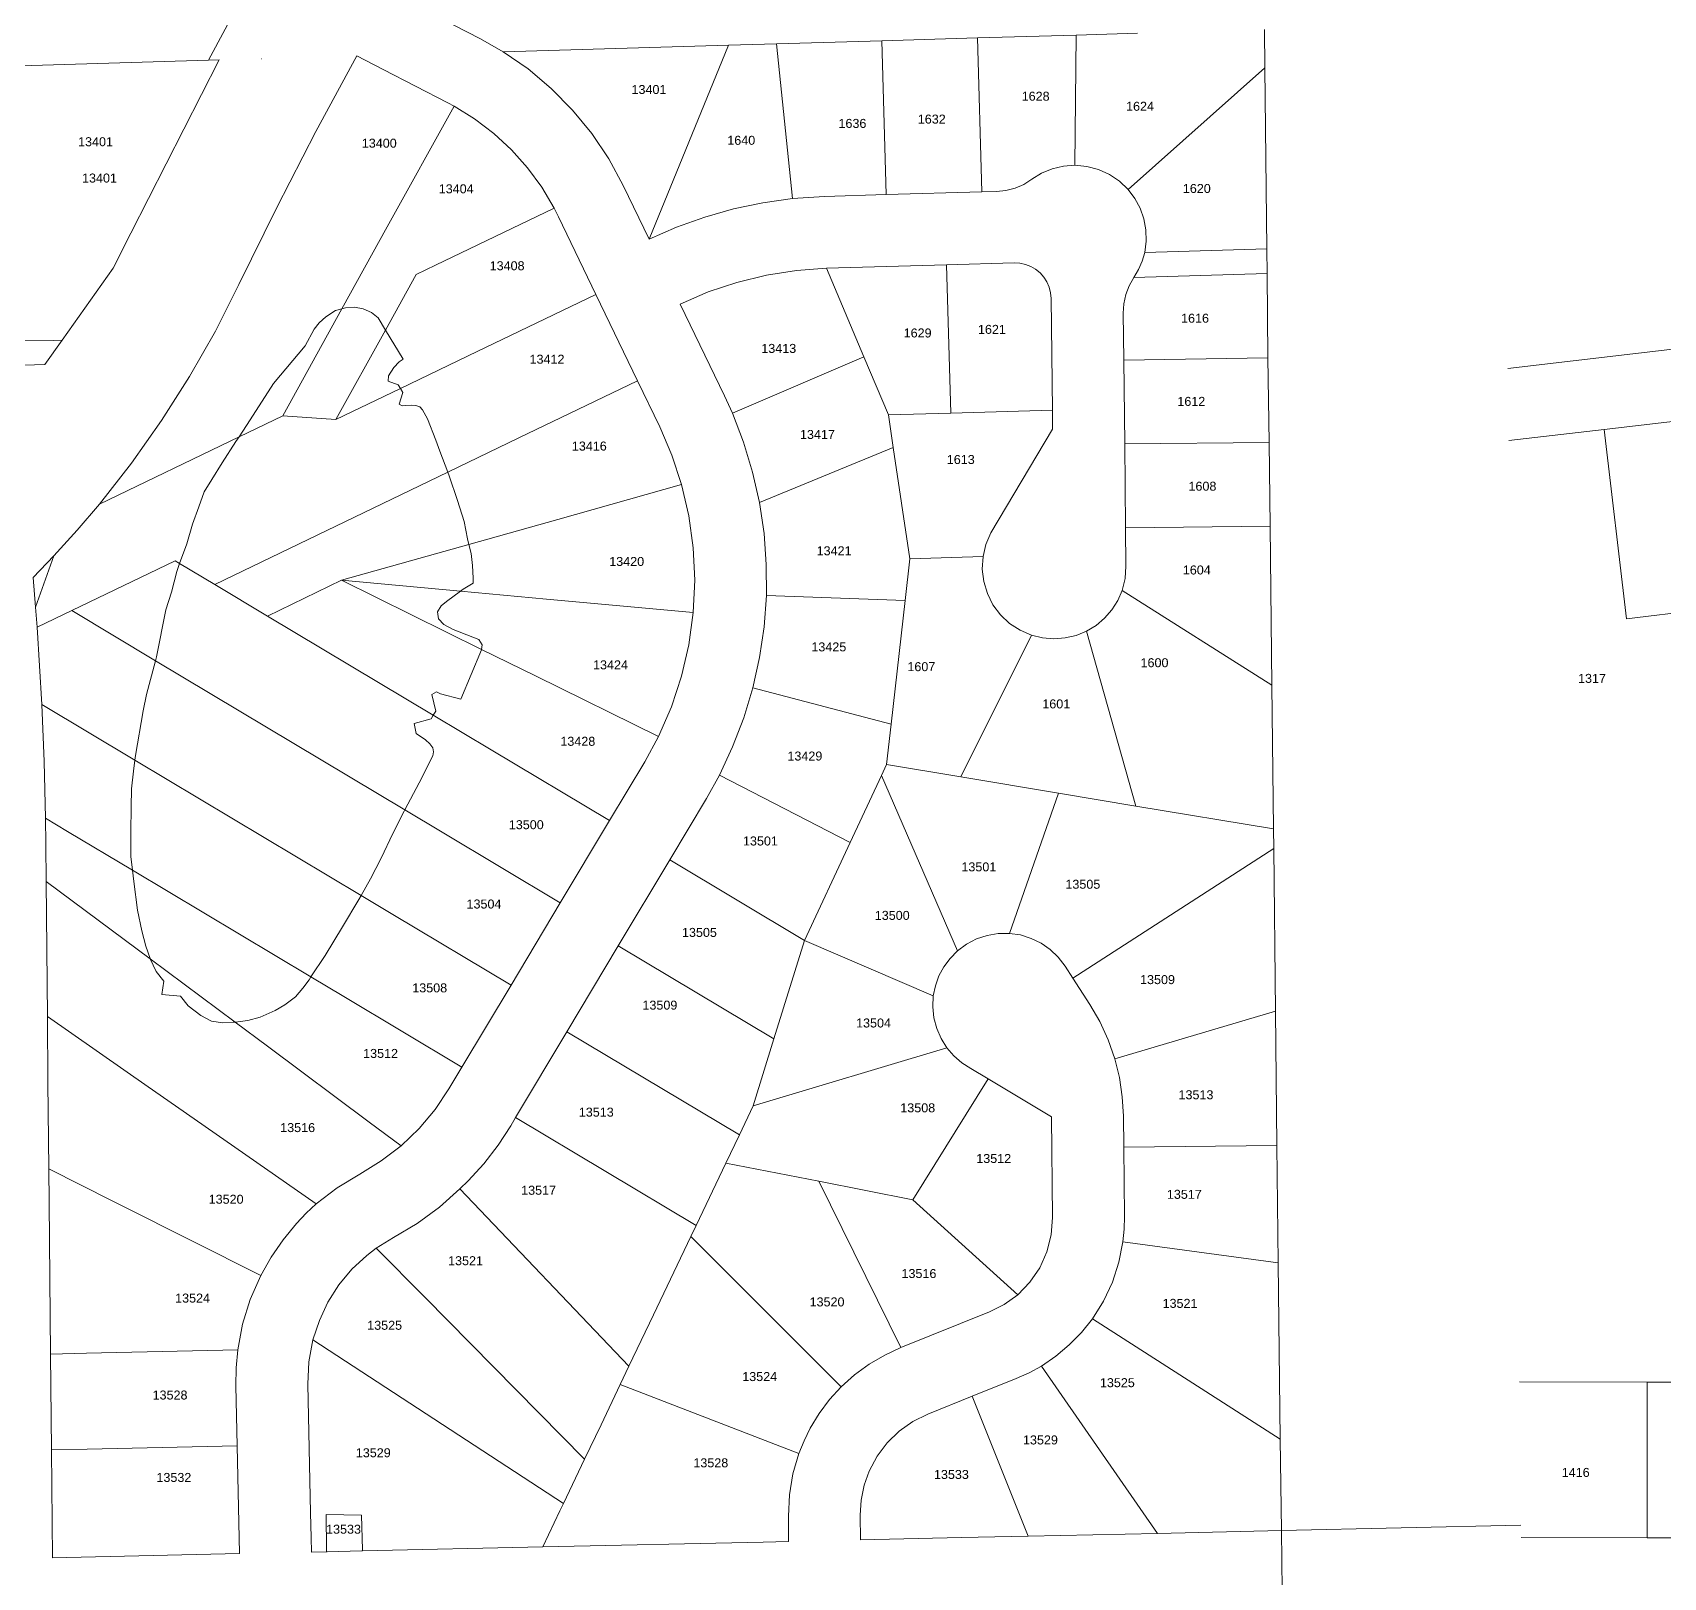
# Model space of a CAD drawing. Header units: feet. Extents: x 865220 to 5618803, y -2240498 to 1935234.
# Drawn here: x 2805746 to 2807107, y 969518 to 970808 of the extents above; entities that cross this region are included whole.
import ezdxf
from ezdxf.enums import TextEntityAlignment as Align

# ---------------------------------------------------------------- set-up
doc = ezdxf.new("R2010")
doc.units = ezdxf.units.FT
doc.header["$LTSCALE"] = 0.015
doc.header["$MEASUREMENT"] = 0
doc.layers.add('Dakota County Addresses', color=7, linetype='Continuous')
doc.layers.add('Dakota County Parcels', color=7, linetype='Continuous')
doc.styles.add('Dimensions 100', font='arial.ttf')

# ---------------------------------------------------------------- blocks, each defined once
blk = doc.blocks.new('ACMAP_ANN_TEMPLATE_Dakota County Addresses')
at = {"layer": 'Dakota County Addresses', "style": 'Dimensions 100'}
blk.add_attdef('DakotaCountyAddress', text='', height=50, dxfattribs=at).set_placement((0, 0), align=Align.CENTER)

msp = doc.modelspace()

# ---------------------------------------------------------------- linework, layer by layer
at = {"layer": 'Dakota County Parcels', "lineweight": 5}
for p, q in [((2805930.3, 970855.4), (2805892.5, 970784.4)), ((2806050.3, 970838), (2806119.6, 970802.3)), ((2806454.3, 970800.8), (2806534.3, 970803.1)), ((2806534.3, 970803.1), (2806616.5, 970805.5)), ((2806538, 970674.6), (2806534.3, 970803.1)), ((2806615.6, 970696.8), (2806616.5, 970805.5)), ((2806616.5, 970805.5), (2806667.9, 970807)), ((2806774.1, 970778.1), (2806773.8, 970810.1)), ((2806138.3, 970791.6), (2806119.6, 970802.3)), ((2806138.3, 970791.6), (2806326.4, 970797.1)), ((2806138.3, 970791.6), (2806138.3, 970791.6)), ((2806260.2, 970635.1), (2806326.4, 970797.1)), ((2806326.4, 970797.1), (2806366.4, 970798.2)), ((2806366.4, 970798.2), (2806454.3, 970800.8)), ((2806366.4, 970798.2), (2806379.8, 970669)), ((2806458.1, 970672.3), (2806454.3, 970800.8)), ((2805692.9, 970778.7), (2805892.5, 970784.4)), ((2805827.6, 970640.2), (2805901.3, 970784.7)), ((2805892.5, 970784.4), (2805901.3, 970784.7)), ((2805936.5, 970785.7), (2805936.6, 970785.7)), ((2806660, 970676.7), (2806774.1, 970778.1)), ((2806775.8, 970627), (2806774.1, 970778.1)), ((2806097.4, 970746.1), (2806092.1, 970748.9)), ((2806238.6, 970680), (2806260.2, 970635.1)), ((2806406.6, 970670.8), (2806379.8, 970669)), ((2806406.6, 970670.8), (2806458.1, 970672.3)), ((2806458.1, 970672.3), (2806538, 970674.6)), ((2806538, 970674.6), (2806550.1, 970674.9)), ((2806184.5, 970653.9), (2806180.9, 970661)), ((2806184.5, 970653.9), (2806215.8, 970589)), ((2805812.9, 970610.9), (2805827.6, 970640.2)), ((2806673.8, 970624.1), (2806775.8, 970627)), ((2806775.8, 970626.6), (2806775.8, 970627)), ((2806776.1, 970606.4), (2806775.8, 970626.6)), ((2806408.3, 970610.8), (2806508.3, 970613.7)), ((2806508.3, 970613.7), (2806564.9, 970615.3)), ((2806511.9, 970490), (2806508.3, 970613.7)), ((2805770.4, 970550.8), (2805812.9, 970610.9)), ((2806408.3, 970610.8), (2806439.5, 970536.8)), ((2806664.8, 970603.2), (2806776.1, 970606.4)), ((2806776.6, 970536), (2806776.1, 970606.4)), ((2806215.8, 970589), (2806250.5, 970517)), ((2806596.8, 970492.5), (2806595.7, 970585.7)), ((2805998.6, 970575.5), (2805990.3, 970570.4)), ((2806014.2, 970578.5), (2806006.8, 970577.8)), ((2806021.7, 970577), (2806014.2, 970578.5)), ((2806028.5, 970573.9), (2806021.7, 970577)), ((2806034.1, 970569.4), (2806028.5, 970573.9)), ((2806286.2, 970581), (2806323.1, 970504.5)), ((2806656.3, 970534.2), (2806655.9, 970573.4)), ((2805980.8, 970560.1), (2805973.1, 970546.2)), ((2805984.9, 970565.4), (2805980.8, 970560.1)), ((2805990.3, 970570.4), (2805984.9, 970565.4)), ((2805756, 970530.4), (2805770.4, 970550.8)), ((2805973.1, 970546.2), (2805946.8, 970514.7)), ((2806977, 970527.3), (2807169.5, 970549.9)), ((2805721.5, 970529.4), (2805756, 970530.4)), ((2806047.1, 970528.1), (2806051.6, 970532.8)), ((2806051.6, 970532.8), (2806055, 970534.9)), ((2806329.7, 970489.9), (2806439.5, 970536.8)), ((2806439.5, 970536.8), (2806459.9, 970488.5)), ((2806656.3, 970534.2), (2806776.6, 970536)), ((2806657.1, 970464.2), (2806656.3, 970534.2)), ((2806777.7, 970465.5), (2806776.6, 970536)), ((2806042.4, 970516.6), (2806042.6, 970521.2)), ((2806050.9, 970513.7), (2806042.4, 970516.6)), ((2806042.6, 970521.2), (2806047.1, 970528.1)), ((2806250.5, 970517), (2806269.1, 970478.4)), ((2805946.8, 970514.7), (2805927.4, 970484.4)), ((2806051.6, 970497.5), (2806054.8, 970507.2)), ((2806329.7, 970489.9), (2806323.1, 970504.5)), ((2806054, 970496.1), (2806051.6, 970497.5)), ((2806057.2, 970496.4), (2806054, 970496.1)), ((2806061.5, 970496.5), (2806057.2, 970496.4)), ((2806065.4, 970496.3), (2806061.5, 970496.5)), ((2806068.8, 970495.2), (2806065.4, 970496.3)), ((2806071.1, 970492.7), (2806068.8, 970495.2)), ((2806075.3, 970485.1), (2806071.1, 970492.7)), ((2806459.9, 970488.5), (2806511.9, 970490)), ((2806511.9, 970490), (2806596.8, 970492.5)), ((2806597, 970476.5), (2806596.8, 970492.5)), ((2807057.3, 970476.3), (2807176.4, 970490.3)), ((2805954.4, 970487.7), (2805998.8, 970484.5)), ((2806082.3, 970467.4), (2806075.3, 970485.1)), ((2806459.9, 970488.5), (2806463.9, 970461.3)), ((2806545.4, 970390), (2806597, 970476.5)), ((2806977.6, 970467), (2807057.3, 970476.3)), ((2807057.3, 970476.3), (2807075.8, 970318.4)), ((2805915.4, 970466.3), (2805903.8, 970448.6)), ((2806085.6, 970458.3), (2806082.3, 970467.4)), ((2806657.1, 970464.2), (2806777.7, 970465.5)), ((2806657.9, 970394.2), (2806657.1, 970464.2)), ((2806778.4, 970395.6), (2806777.7, 970465.5)), ((2805903.8, 970448.6), (2805895.4, 970434.6)), ((2806352.3, 970415.3), (2806463.9, 970461.3)), ((2806463.9, 970461.3), (2806477.7, 970368.4)), ((2806100.4, 970417.1), (2806093.3, 970437.7)), ((2805889, 970424.3), (2805884.5, 970411.7)), ((2805895.4, 970434.6), (2805889, 970424.3)), ((2805884.5, 970411.7), (2805879, 970397.2)), ((2806105.9, 970399.6), (2806100.4, 970417.1)), ((2805879, 970397.2), (2805874.3, 970380.9)), ((2806108.6, 970385.1), (2806105.9, 970399.6)), ((2806657.9, 970394.2), (2806778.4, 970395.6)), ((2806658.2, 970362.2), (2806657.9, 970394.2)), ((2806779.9, 970262.9), (2806778.4, 970395.6)), ((2805746.2, 970352.9), (2805763.5, 970370.9)), ((2805748.2, 970328), (2805763.5, 970370.9)), ((2806112.9, 970362.8), (2806111.8, 970372.9)), ((2806473.8, 970333.5), (2806477.7, 970368.4)), ((2806477.7, 970368.4), (2806538.9, 970370.2)), ((2805778.3, 970325.1), (2805864.6, 970366.7)), ((2805866, 970357.8), (2805861.5, 970340.4)), ((2806113.4, 970352.1), (2806112.9, 970362.8)), ((2805748.2, 970328), (2805746.2, 970352.9)), ((2805861.5, 970340.4), (2805856.9, 970325.8)), ((2805897.7, 970347), (2805941.6, 970320.6)), ((2805941.6, 970320.6), (2806003.4, 970350.4)), ((2806104.9, 970342.9), (2806113.3, 970348)), ((2806113.3, 970348), (2806113.4, 970352.1)), ((2806654.9, 970341.9), (2806779.9, 970262.9)), ((2805749.5, 970311.3), (2805748.2, 970328)), ((2806083.6, 970324.1), (2806086.6, 970329.1)), ((2806086.6, 970329.1), (2806091.2, 970332.7)), ((2806358.1, 970337.7), (2806473.8, 970333.5)), ((2806462.1, 970230.4), (2806473.8, 970333.5)), ((2807075.8, 970318.4), (2807194.9, 970332.4)), ((2805749.5, 970311.3), (2805778.3, 970325.1)), ((2805856.9, 970325.8), (2805849.1, 970286.5)), ((2806084.5, 970318.2), (2806083.6, 970324.1)), ((2806089, 970313.5), (2806084.5, 970318.2)), ((2806096.6, 970309.4), (2806089, 970313.5)), ((2805753.3, 970246.9), (2805749.5, 970311.3)), ((2806113.1, 970303), (2806096.6, 970309.4)), ((2806118.1, 970301.1), (2806113.1, 970303)), ((2806120.8, 970296.5), (2806118.1, 970301.1)), ((2806520.5, 970186.3), (2806579.4, 970304.6)), ((2806625.3, 970308), (2806666.4, 970162)), ((2806103.2, 970251.3), (2806120.2, 970292.4)), ((2806346.8, 970260.6), (2806462.1, 970230.4)), ((2806781.3, 970142.9), (2806779.9, 970262.9)), ((2805840.8, 970255.1), (2805837.9, 970241.5)), ((2806078.9, 970255), (2806082.9, 970257.3)), ((2806082.1, 970241.2), (2806078.9, 970255)), ((2806082.9, 970257.3), (2806086.2, 970255.8)), ((2806086.2, 970255.8), (2806103.2, 970251.3)), ((2805837.9, 970241.5), (2805831.6, 970204.2)), ((2806064.2, 970230.8), (2806078.3, 970234.9)), ((2806065.8, 970222.6), (2806064.2, 970230.8)), ((2806073.6, 970217.3), (2806065.8, 970222.6)), ((2806077.1, 970214), (2806073.6, 970217.3)), ((2806256.5, 970199), (2806268, 970220.1)), ((2806458.3, 970196.7), (2806462.1, 970230.4)), ((2806068.3, 970181.4), (2806079.6, 970203.9)), ((2806079.7, 970210.6), (2806077.1, 970214)), ((2806079.6, 970203.9), (2806080.2, 970207.2)), ((2806080.2, 970207.2), (2806079.7, 970210.6)), ((2805830, 970191.2), (2805828.1, 970176.4)), ((2806227.1, 970149.9), (2806256.5, 970199)), ((2806454.1, 970187.6), (2806458.3, 970196.7)), ((2806458.3, 970196.7), (2806520.5, 970186.3)), ((2805828.1, 970176.4), (2805827.9, 970161)), ((2806308, 970168.2), (2806318.9, 970187.8)), ((2806318.9, 970187.8), (2806428.1, 970131.6)), ((2806428.1, 970131.6), (2806454.1, 970187.6)), ((2806454.1, 970187.6), (2806517.5, 970041.1)), ((2806520.5, 970186.3), (2806601.8, 970172.8)), ((2806277.4, 970117), (2806308, 970168.2)), ((2806561.1, 970055.7), (2806601.8, 970172.8)), ((2806601.8, 970172.8), (2806666.4, 970162)), ((2805756.4, 970151.8), (2805774.8, 970140.8)), ((2805756.7, 970130.2), (2805756.4, 970151.8)), ((2805827.9, 970161), (2805827.6, 970140.4)), ((2806046.2, 970139.2), (2806055.8, 970157.7)), ((2806186.1, 970081.3), (2806227.1, 970149.9)), ((2806666.4, 970162), (2806781.3, 970142.9)), ((2805827.6, 970140.4), (2805827.7, 970120)), ((2806036.5, 970118.5), (2806046.2, 970139.2)), ((2806781.5, 970126.7), (2806781.3, 970142.9)), ((2805757, 970099.1), (2805756.7, 970130.2)), ((2806389.9, 970049.7), (2806428.1, 970131.6)), ((2806613.8, 970018.4), (2806781.5, 970126.7)), ((2806783, 969990.7), (2806781.5, 970126.7)), ((2806027.8, 970101.3), (2806036.5, 970118.5)), ((2806234.5, 970045.3), (2806277.4, 970117)), ((2806277.4, 970117), (2806389.9, 970049.7)), ((2805758, 969986.4), (2805757, 970099.1)), ((2805830.1, 970099.1), (2805833.3, 970075.1)), ((2806004.2, 970061.3), (2806018, 970084.1)), ((2806145, 970012.6), (2806186.1, 970081.3)), ((2805833.3, 970075.1), (2805836.8, 970057.8)), ((2805836.8, 970057.8), (2805840.2, 970045)), ((2805989.9, 970037.3), (2806004.2, 970061.3)), ((2805840.2, 970045), (2805843.7, 970034.9)), ((2806191.6, 969973.7), (2806234.5, 970045.3)), ((2806234.5, 970045.3), (2806364.4, 969967.6)), ((2806364.4, 969967.6), (2806389.9, 970049.7)), ((2806389.9, 970049.7), (2806497.4, 970003.6)), ((2806607.3, 970028.4), (2806613.8, 970018.4)), ((2805848.8, 970023.9), (2805855.3, 970015.8)), ((2805855.3, 970015.8), (2805853.6, 970004.8)), ((2805971.3, 970010.1), (2805976.4, 970017.1)), ((2806613.8, 970018.4), (2806627.9, 969996.5)), ((2805853.6, 970004.8), (2805869.1, 970003.4)), ((2805869.1, 970003.4), (2805875.5, 969995.2)), ((2805956.3, 969996.2), (2805965.2, 970002.8)), ((2805965.2, 970002.8), (2805971.3, 970010.1)), ((2806104, 969944), (2806145, 970012.6)), ((2805875.5, 969995.2), (2805886.1, 969987.1)), ((2805886.1, 969987.1), (2805895.1, 969982.5)), ((2805925.4, 969983), (2805935.5, 969985.9)), ((2805935.5, 969985.9), (2805948.2, 969991.3)), ((2805948.2, 969991.3), (2805956.3, 969996.2)), ((2806648.8, 969951.1), (2806783, 969990.7)), ((2806784.2, 969878.8), (2806783, 969990.7)), ((2805895.1, 969982.5), (2805904.5, 969981)), ((2805904.5, 969981), (2805913.1, 969981.5)), ((2806148.8, 969902), (2806191.6, 969973.7)), ((2806191.6, 969973.7), (2806335.6, 969887.6)), ((2806347.1, 969911.8), (2806364.4, 969967.6)), ((2806347.1, 969911.8), (2806508.8, 969960.1)), ((2806093.2, 969925.9), (2806104, 969944)), ((2806480.3, 969833.3), (2806543.2, 969934.3)), ((2806528.6, 969943), (2806543.2, 969934.3)), ((2806543.2, 969934.3), (2806596, 969902.6)), ((2806335.6, 969887.6), (2806347.1, 969911.8)), ((2806144.7, 969895.1), (2806148.8, 969902)), ((2806148.8, 969902), (2806299.4, 969811.9)), ((2806597, 969818.7), (2806596, 969902.6)), ((2806656.3, 969877.3), (2806656, 969903.3)), ((2806324.3, 969864), (2806335.6, 969887.6)), ((2806656.3, 969877.3), (2806784.2, 969878.8)), ((2806656.9, 969819.4), (2806656.3, 969877.3)), ((2806785.3, 969780.8), (2806784.2, 969878.8)), ((2806299.4, 969811.9), (2806324.3, 969864)), ((2806324.3, 969864), (2806401.8, 969848.8)), ((2806102.3, 969842.4), (2806243.4, 969694.4)), ((2806401.8, 969848.8), (2806480.3, 969833.3)), ((2806401.8, 969848.8), (2806470.4, 969710.1)), ((2806480.3, 969833.3), (2806567.8, 969754.1)), ((2806295, 969802.7), (2806299.4, 969811.9)), ((2806047, 969802), (2806032.5, 969793.1)), ((2806295, 969802.7), (2806420.6, 969677.3)), ((2806655.6, 969798.4), (2806785.3, 969780.8)), ((2806787, 969633.5), (2806785.3, 969780.8)), ((2806470.4, 969710.1), (2806544.3, 969739.8)), ((2806630.2, 969734.1), (2806787, 969633.5)), ((2805979.7, 969716.5), (2806188.7, 969579.8)), ((2805761.4, 969624.6), (2805760.6, 969704.6)), ((2806236, 969679.1), (2806243.4, 969694.4)), ((2806587.6, 969694.6), (2806684.5, 969555)), ((2805916.4, 969628.1), (2805915.3, 969678.1)), ((2805977.7, 969572.1), (2805975.3, 969679.4)), ((2806236, 969679.1), (2806385.2, 969621.6)), ((2806529.9, 969669.4), (2806566.6, 969684.1)), ((2806986.5, 969681.4), (2807093.1, 969681.3)), ((2807093.1, 969681.3), (2807193.1, 969681.2)), ((2807093.1, 969551.3), (2807093.1, 969681.3)), ((2806492.7, 969654.4), (2806529.9, 969669.4)), ((2806529.9, 969669.4), (2806576.6, 969552.6)), ((2806787.9, 969557.3), (2806787, 969633.5)), ((2805762.2, 969534.6), (2805761.4, 969624.6)), ((2805918.4, 969538.1), (2805916.4, 969628.1)), ((2806188.7, 969579.8), (2806206.3, 969616.8)), ((2805978.1, 969551.5), (2805977.7, 969572.1)), ((2805990.9, 969541.4), (2805990.6, 969570.7)), ((2805990.6, 969570.7), (2806020.2, 969570.3)), ((2806020.9, 969541.3), (2806020.2, 969570.3)), ((2806376.6, 969548.2), (2806376.4, 969569.4)), ((2806436.6, 969549.5), (2806436.4, 969570.1)), ((2805978.4, 969539.4), (2805978.1, 969551.5)), ((2806576.6, 969552.6), (2806684.5, 969555)), ((2806684.5, 969555), (2806787.9, 969557.3)), ((2806787.9, 969557.3), (2806987.8, 969561.7)), ((2806987.9, 969551.4), (2807093.1, 969551.3)), ((2807093.1, 969551.3), (2807193, 969551.2)), ((2805762.2, 969534.6), (2805918.4, 969538.1)), ((2805978.4, 969539.4), (2805990.9, 969539.7)), ((2805990.9, 969539.7), (2805990.9, 969541.4)), ((2805990.9, 969539.7), (2805991.6, 969539.7)), ((2805991.6, 969539.7), (2806020.4, 969540.3)), ((2806020.4, 969540.3), (2806020.9, 969540.3)), ((2806020.9, 969540.3), (2806171.4, 969543.7)), ((2806020.9, 969540.3), (2806020.9, 969541.3))]:
    msp.add_line(p, q, dxfattribs=at)
for points in [[(2806238.6, 970680), (2806226.5, 970702.2), (2806212.4, 970723.3), (2806196.4, 970742.9), (2806178.6, 970760.9), (2806159.2, 970777.2), (2806138.3, 970791.6)], [(2806016.3, 970788.1), (2805982.2, 970725.1), (2805949.4, 970661.5), (2805917.9, 970597.2)], [(2806016.3, 970788.1), (2806038.2, 970776.8), (2806092.1, 970748.9)], [(2805954.4, 970487.7), (2806003.8, 970577), (2806041.7, 970645.5), (2806097.4, 970746.1)], [(2806180.9, 970661), (2806170.6, 970678.4), (2806158.7, 970694.6), (2806145.3, 970709.6), (2806130.5, 970723.3), (2806114.5, 970735.5), (2806097.4, 970746.1)], [(2806615.6, 970696.8), (2806606, 970696.1), (2806596.6, 970693.9), (2806587.7, 970690.2), (2806579.5, 970685.1)], [(2806660, 970676.7), (2806652.7, 970683.6), (2806644.4, 970689.2), (2806635.3, 970693.3), (2806625.6, 970695.9), (2806615.6, 970696.8)], [(2806550.1, 970674.9), (2806558, 970675.8), (2806565.6, 970677.8), (2806572.8, 970680.9), (2806579.5, 970685.1)], [(2806379.8, 970669), (2806355, 970665.5), (2806330.6, 970660.4), (2806306.6, 970653.6), (2806283, 970645.1), (2806260.2, 970635.1)], [(2806673.8, 970624.1), (2806675, 970633.4), (2806674.8, 970642.8), (2806673.2, 970652), (2806670.1, 970660.9), (2806665.7, 970669.2), (2806660, 970676.7)], [(2806065.8, 970605.6), (2806082, 970613.4), (2806180.9, 970661)], [(2806595.7, 970585.7), (2806595.3, 970590.4), (2806594.1, 970595), (2806592.2, 970599.4), (2806589.7, 970603.4), (2806586.5, 970607), (2806582.8, 970610), (2806578.7, 970612.4), (2806574.3, 970614.1), (2806569.6, 970615.1), (2806564.9, 970615.3)], [(2806664.8, 970603.2), (2806668.7, 970609.7), (2806671.7, 970616.7), (2806673.8, 970624.1)], [(2805998.8, 970484.5), (2806040.2, 970559.3), (2806065.8, 970605.6)], [(2806408.3, 970610.8), (2806383.1, 970609), (2806358.1, 970605.1), (2806333.5, 970599.1), (2806309.5, 970591.1), (2806286.2, 970581)], [(2806664.8, 970603.2), (2806660.9, 970596.3), (2806658.1, 970588.9), (2806656.4, 970581.2), (2806655.9, 970573.4)], [(2805801.4, 970414), (2805828.2, 970448.3), (2805853.3, 970483.8), (2805876.7, 970520.6), (2805898.2, 970558.4), (2805917.9, 970597.2)], [(2805998.8, 970484.5), (2806052.8, 970510.5), (2806116.7, 970541.3), (2806215.8, 970589)], [(2806006.8, 970577.8), (2806003.8, 970577), (2805998.6, 970575.5)], [(2806055, 970534.9), (2806040.2, 970559.3), (2806034.1, 970569.4)], [(2805770.4, 970550.8), (2805763.1, 970550.7), (2805725, 970550.4), (2805718.7, 970550.3)], [(2805897.7, 970347), (2806092.2, 970440.7), (2806151.4, 970469.2), (2806250.5, 970517)], [(2806054.8, 970507.2), (2806052.8, 970510.5), (2806050.9, 970513.7)], [(2806352.3, 970415.3), (2806346.6, 970440.7), (2806339.1, 970465.6), (2806329.7, 970489.9)], [(2805801.4, 970414), (2805918, 970470.2), (2805954.4, 970487.7)], [(2805927.4, 970484.4), (2805918, 970470.2), (2805915.4, 970466.3)], [(2806287.3, 970430.4), (2806279.2, 970454.8), (2806269.1, 970478.4)], [(2806093.3, 970437.7), (2806092.2, 970440.7), (2806085.6, 970458.3)], [(2806003.4, 970350.4), (2806109.8, 970380.4), (2806184.1, 970401.3), (2806287.3, 970430.4)], [(2806297.1, 970323.5), (2806298.3, 970350.4), (2806297.1, 970377.4), (2806293.4, 970404.1), (2806287.3, 970430.4)], [(2805763.5, 970370.9), (2805782.8, 970392.2), (2805801.4, 970414)], [(2806358.1, 970337.7), (2806358, 970363.7), (2806356.1, 970389.6), (2806352.3, 970415.3)], [(2805874.3, 970380.9), (2805868.4, 970364.5), (2805866, 970357.8)], [(2806111.8, 970372.9), (2806109.8, 970380.4), (2806108.6, 970385.1)], [(2806545.4, 970390), (2806541.3, 970380.4), (2806538.9, 970370.2)], [(2806538.9, 970370.2), (2806538.3, 970359.7), (2806539.5, 970349.4), (2806542.5, 970339.3), (2806547.2, 970330), (2806553.5, 970321.6), (2806561.1, 970314.4), (2806569.8, 970308.7), (2806579.4, 970304.6)], [(2805864.6, 970366.7), (2805868.4, 970364.5), (2805897.7, 970347)], [(2806654.9, 970341.9), (2806657.5, 970351.9), (2806658.2, 970362.2)], [(2806003.4, 970350.4), (2806102.8, 970341.3), (2806174.6, 970334.7), (2806297.1, 970323.5)], [(2806003.4, 970350.4), (2806120.3, 970292.8), (2806165.4, 970270.6), (2806268, 970220.1)], [(2806091.2, 970332.7), (2806102.8, 970341.3), (2806104.9, 970342.9)], [(2806625.3, 970308), (2806633.2, 970312.8), (2806640.3, 970318.7), (2806646.3, 970325.7), (2806651.3, 970333.5), (2806654.9, 970341.9)], [(2806346.8, 970260.6), (2806352.4, 970286), (2806356.2, 970311.7), (2806358.1, 970337.7)], [(2805778.3, 970325.1), (2805848.3, 970283.3), (2806056.4, 970158.8), (2806087.4, 970140.3), (2806186.1, 970081.3)], [(2805941.6, 970320.6), (2806080.1, 970237.8), (2806128.4, 970208.9), (2806227.1, 970149.9)], [(2806268, 970220.1), (2806278.8, 970244.8), (2806287.3, 970270.5), (2806293.4, 970296.7), (2806297.1, 970323.5)], [(2806579.4, 970304.6), (2806588.6, 970302.3), (2806598, 970301.6), (2806607.4, 970302.3), (2806616.6, 970304.4), (2806625.3, 970308)], [(2805849.1, 970286.5), (2805848.3, 970283.3), (2805840.8, 970255.1)], [(2806120.2, 970292.4), (2806120.3, 970292.8), (2806120.8, 970296.5)], [(2806318.9, 970187.8), (2806329.9, 970211.4), (2806339.2, 970235.7), (2806346.8, 970260.6)], [(2805753.3, 970246.9), (2805831.1, 970200.3), (2806019.9, 970087.4), (2806046.3, 970071.6), (2806145, 970012.6)], [(2805756.4, 970151.8), (2805755.3, 970199.3), (2805753.3, 970246.9)], [(2806078.3, 970234.9), (2806080.1, 970237.8), (2806082.1, 970241.2)], [(2805831.6, 970204.2), (2805831.1, 970200.3), (2805830, 970191.2)], [(2806055.8, 970157.7), (2806056.4, 970158.8), (2806068.3, 970181.4)], [(2805774.8, 970140.8), (2805829, 970108.4), (2805977.9, 970019.4), (2806005.3, 970003), (2806104, 969944)], [(2805827.7, 970120), (2805829, 970108.4), (2805830.1, 970099.1)], [(2805757, 970099.1), (2805843.9, 970034.4), (2805914.7, 969981.7), (2805941.6, 969961.6), (2806026.6, 969898.3), (2806053.2, 969878.5)], [(2806018, 970084.1), (2806019.9, 970087.4), (2806027.8, 970101.3)], [(2806561.1, 970055.7), (2806551.6, 970055.6), (2806542.3, 970054.1), (2806533.4, 970051.1), (2806525, 970046.7), (2806517.5, 970041.1)], [(2806607.3, 970028.4), (2806601.7, 970035.8), (2806595, 970042.2), (2806587.4, 970047.5), (2806579.1, 970051.6), (2806570.2, 970054.4), (2806561.1, 970055.7)], [(2806517.5, 970041.1), (2806511.4, 970034.9), (2806506.2, 970027.9), (2806502.1, 970020.3), (2806499.2, 970012.1), (2806497.4, 970003.6)], [(2805843.7, 970034.9), (2805843.9, 970034.4), (2805848.8, 970023.9)], [(2805976.4, 970017.1), (2805977.9, 970019.4), (2805989.9, 970037.3)], [(2806497.4, 970003.6), (2806496.9, 969994.4), (2806497.9, 969985.3), (2806500.2, 969976.3), (2806503.9, 969967.9), (2806508.8, 969960.1)], [(2805759.2, 969859.1), (2805758.5, 969931.3), (2805758, 969986.4)], [(2805758, 969986.4), (2805842.2, 969927.7), (2805864.9, 969911.9), (2805982.4, 969829.9)], [(2806648.8, 969951.1), (2806643.3, 969966.9), (2806636.3, 969982.1), (2806627.9, 969996.5)], [(2805913.1, 969981.5), (2805914.7, 969981.7), (2805925.4, 969983)], [(2806508.8, 969960.1), (2806514.5, 969953.4), (2806521.2, 969947.7), (2806528.6, 969943)], [(2806656, 969903.3), (2806655.1, 969919.4), (2806652.7, 969935.4), (2806648.8, 969951.1)], [(2806053.2, 969878.5), (2806068.2, 969892.9), (2806081.6, 969908.7), (2806093.2, 969925.9)], [(2806102.3, 969842.4), (2806109.2, 969849.2), (2806122.2, 969863.5), (2806134.1, 969878.9), (2806144.7, 969895.1)], [(2806018.7, 969854.9), (2806036.6, 969865.8), (2806053.2, 969878.5)], [(2805760.6, 969704.6), (2805759.5, 969831.2), (2805759.2, 969859.1)], [(2805759.2, 969859.1), (2805812.7, 969832.2), (2805819.9, 969828.6), (2805936.1, 969770.2)], [(2806018.7, 969854.9), (2805999.8, 969843.4), (2805982.4, 969829.9)], [(2806047, 969802), (2806066.7, 969813.7), (2806085.2, 969827.2), (2806102.3, 969842.4)], [(2805982.4, 969829.9), (2805973.9, 969822.1), (2805965.9, 969813.7), (2805954.7, 969800.1), (2805944.7, 969785.6), (2805936.1, 969770.2)], [(2806567.8, 969754.1), (2806578, 969764.6), (2806586.2, 969776.6), (2806592.2, 969790), (2806595.8, 969804.1), (2806597, 969818.7)], [(2806655.6, 969798.4), (2806656.7, 969808.8), (2806656.9, 969819.4)], [(2806243.4, 969694.4), (2806263.8, 969737.3), (2806295, 969802.7)], [(2806630.2, 969734.1), (2806639.4, 969748.9), (2806646.8, 969764.7), (2806652.2, 969781.3), (2806655.6, 969798.4)], [(2806032.5, 969793.1), (2806024.6, 969787), (2806012.2, 969775.4), (2806001.3, 969762.3), (2805992.2, 969748), (2805985, 969732.7), (2805979.7, 969716.5)], [(2806032.5, 969793.1), (2806073.2, 969751.8), (2806206.3, 969616.8)], [(2805936.1, 969770.2), (2805927.4, 969750.3), (2805921, 969729.5), (2805917, 969708.1)], [(2806544.3, 969739.8), (2806556.6, 969746), (2806567.8, 969754.1)], [(2806587.6, 969694.6), (2806599.7, 969702.8), (2806610.9, 969712.2), (2806621.1, 969722.7), (2806630.2, 969734.1)], [(2805979.7, 969716.5), (2805976.2, 969698.1), (2805975.3, 969679.4)], [(2805760.6, 969704.6), (2805790.6, 969705.3), (2805917, 969708.1)], [(2805917, 969708.1), (2805915.6, 969693.1), (2805915.3, 969678.1)], [(2806470.4, 969710.1), (2806456.8, 969703.8), (2806443.8, 969696.2), (2806431.7, 969687.4), (2806420.6, 969677.3)], [(2806566.6, 969684.1), (2806577.4, 969689), (2806587.6, 969694.6)], [(2806206.3, 969616.8), (2806220.1, 969645.5), (2806236, 969679.1)], [(2806420.6, 969677.3), (2806410.8, 969666.6), (2806402.1, 969655.1), (2806394.6, 969642.7), (2806389.5, 969632.3), (2806385.2, 969621.6)], [(2806492.7, 969654.4), (2806480.2, 969648.3), (2806468.9, 969640.2), (2806458.8, 969630.5), (2806450.5, 969619.3), (2806443.9, 969607), (2806439.7, 969595.1), (2806437.1, 969582.7), (2806436.4, 969570.1)], [(2805761.4, 969624.6), (2805791.3, 969625.3), (2805916.4, 969628.1)], [(2806385.2, 969621.6), (2806380.2, 969604.6), (2806377.3, 969587.1), (2806376.4, 969569.4)], [(2806171.4, 969543.7), (2806185.8, 969573.7), (2806188.7, 969579.8)], [(2806436.6, 969549.5), (2806520.8, 969551.4), (2806576.6, 969552.6)], [(2806787.9, 969557.3), (2806788.4, 969507.3), (2806788.5, 969496)], [(2806171.4, 969543.7), (2806355.3, 969547.7), (2806376.6, 969548.2)]]:
    msp.add_lwpolyline(points, dxfattribs=at)

# ---------------------------------------------------------------- block references
at = {"layer": 'Dakota County Addresses', "lineweight": 5, "xscale": 0.15, "yscale": 0.15, "zscale": 0.15}
for p, values in [((2806260.1, 970756.3), {'DakotaCountyAddress': '13401'}), ((2806582.8, 970750.7), {'DakotaCountyAddress': '1628'}), ((2806669.9, 970742.3), {'DakotaCountyAddress': '1624'}), ((2806429.9, 970728), {'DakotaCountyAddress': '1636'}), ((2806496.1, 970731.6), {'DakotaCountyAddress': '1632'}), ((2806337.1, 970713.9), {'DakotaCountyAddress': '1640'}), ((2805798.2, 970712.7), {'DakotaCountyAddress': '13401'}), ((2806035, 970711.5), {'DakotaCountyAddress': '13400'}), ((2805801.5, 970682.4), {'DakotaCountyAddress': '13401'}), ((2806099.2, 970673.4), {'DakotaCountyAddress': '13404'}), ((2806717.3, 970673.7), {'DakotaCountyAddress': '1620'}), ((2806141.7, 970609.2), {'DakotaCountyAddress': '13408'}), ((2806715.8, 970565.4), {'DakotaCountyAddress': '1616'}), ((2806484.3, 970553.1), {'DakotaCountyAddress': '1629'}), ((2806546.3, 970556.1), {'DakotaCountyAddress': '1621'}), ((2806368.4, 970540.2), {'DakotaCountyAddress': '13413'}), ((2806175, 970531.2), {'DakotaCountyAddress': '13412'}), ((2806712.7, 970496), {'DakotaCountyAddress': '1612'}), ((2806400.7, 970468.4), {'DakotaCountyAddress': '13417'}), ((2806210.3, 970458.7), {'DakotaCountyAddress': '13416'}), ((2806520.3, 970447.5), {'DakotaCountyAddress': '1613'}), ((2806722, 970425.2), {'DakotaCountyAddress': '1608'}), ((2806241.5, 970362.4), {'DakotaCountyAddress': '13420'}), ((2806414.6, 970371.3), {'DakotaCountyAddress': '13421'}), ((2806717.3, 970355.3), {'DakotaCountyAddress': '1604'}), ((2806410.2, 970291.1), {'DakotaCountyAddress': '13425'}), ((2806682, 970277.9), {'DakotaCountyAddress': '1600'}), ((2806228, 970276.1), {'DakotaCountyAddress': '13424'}), ((2806487.4, 970274.6), {'DakotaCountyAddress': '1607'}), ((2807047.1, 970264.8), {'DakotaCountyAddress': '1317'}), ((2806600, 970243.5), {'DakotaCountyAddress': '1601'}), ((2806200.7, 970212.3), {'DakotaCountyAddress': '13428'}), ((2806390.2, 970200), {'DakotaCountyAddress': '13429'}), ((2806157.7, 970142.7), {'DakotaCountyAddress': '13500'}), ((2806353.1, 970129.1), {'DakotaCountyAddress': '13501'}), ((2806535.4, 970107.5), {'DakotaCountyAddress': '13501'}), ((2806622.2, 970093), {'DakotaCountyAddress': '13505'}), ((2806122.4, 970076.5), {'DakotaCountyAddress': '13504'}), ((2806463.1, 970067), {'DakotaCountyAddress': '13500'}), ((2806302.2, 970052.8), {'DakotaCountyAddress': '13505'}), ((2806077.1, 970006.5), {'DakotaCountyAddress': '13508'}), ((2806684.5, 970013.4), {'DakotaCountyAddress': '13509'}), ((2806269.2, 969992.1), {'DakotaCountyAddress': '13509'}), ((2806447.5, 969977.2), {'DakotaCountyAddress': '13504'}), ((2806036.1, 969951.8), {'DakotaCountyAddress': '13512'}), ((2806716.6, 969917.3), {'DakotaCountyAddress': '13513'}), ((2806216.1, 969902.8), {'DakotaCountyAddress': '13513'}), ((2806484.4, 969906.4), {'DakotaCountyAddress': '13508'}), ((2805966.9, 969889.9), {'DakotaCountyAddress': '13516'}), ((2806547.8, 969864.1), {'DakotaCountyAddress': '13512'}), ((2805907.2, 969830.1), {'DakotaCountyAddress': '13520'}), ((2806168, 969837.6), {'DakotaCountyAddress': '13517'}), ((2806706.9, 969834.2), {'DakotaCountyAddress': '13517'}), ((2806107, 969778.8), {'DakotaCountyAddress': '13521'}), ((2806485.4, 969768.1), {'DakotaCountyAddress': '13516'}), ((2805879.2, 969747.6), {'DakotaCountyAddress': '13524'}), ((2806408.7, 969744.4), {'DakotaCountyAddress': '13520'}), ((2806703.3, 969743.2), {'DakotaCountyAddress': '13521'}), ((2806039.5, 969724.9), {'DakotaCountyAddress': '13525'}), ((2806352.5, 969682.1), {'DakotaCountyAddress': '13524'}), ((2805860.4, 969666.7), {'DakotaCountyAddress': '13528'}), ((2806651, 969677), {'DakotaCountyAddress': '13525'}), ((2806586.8, 969629.2), {'DakotaCountyAddress': '13529'}), ((2806030, 969618.5), {'DakotaCountyAddress': '13529'}), ((2805863.6, 969597.9), {'DakotaCountyAddress': '13532'}), ((2806311.7, 969610.1), {'DakotaCountyAddress': '13528'}), ((2806512.5, 969600.4), {'DakotaCountyAddress': '13533'}), ((2807033.5, 969602.1), {'DakotaCountyAddress': '1416'}), ((2806005.2, 969554.7), {'DakotaCountyAddress': '13533'})]:
    msp.add_blockref('ACMAP_ANN_TEMPLATE_Dakota County Addresses', p, dxfattribs=at).add_auto_attribs(values)

doc.saveas('drawing.dxf')
